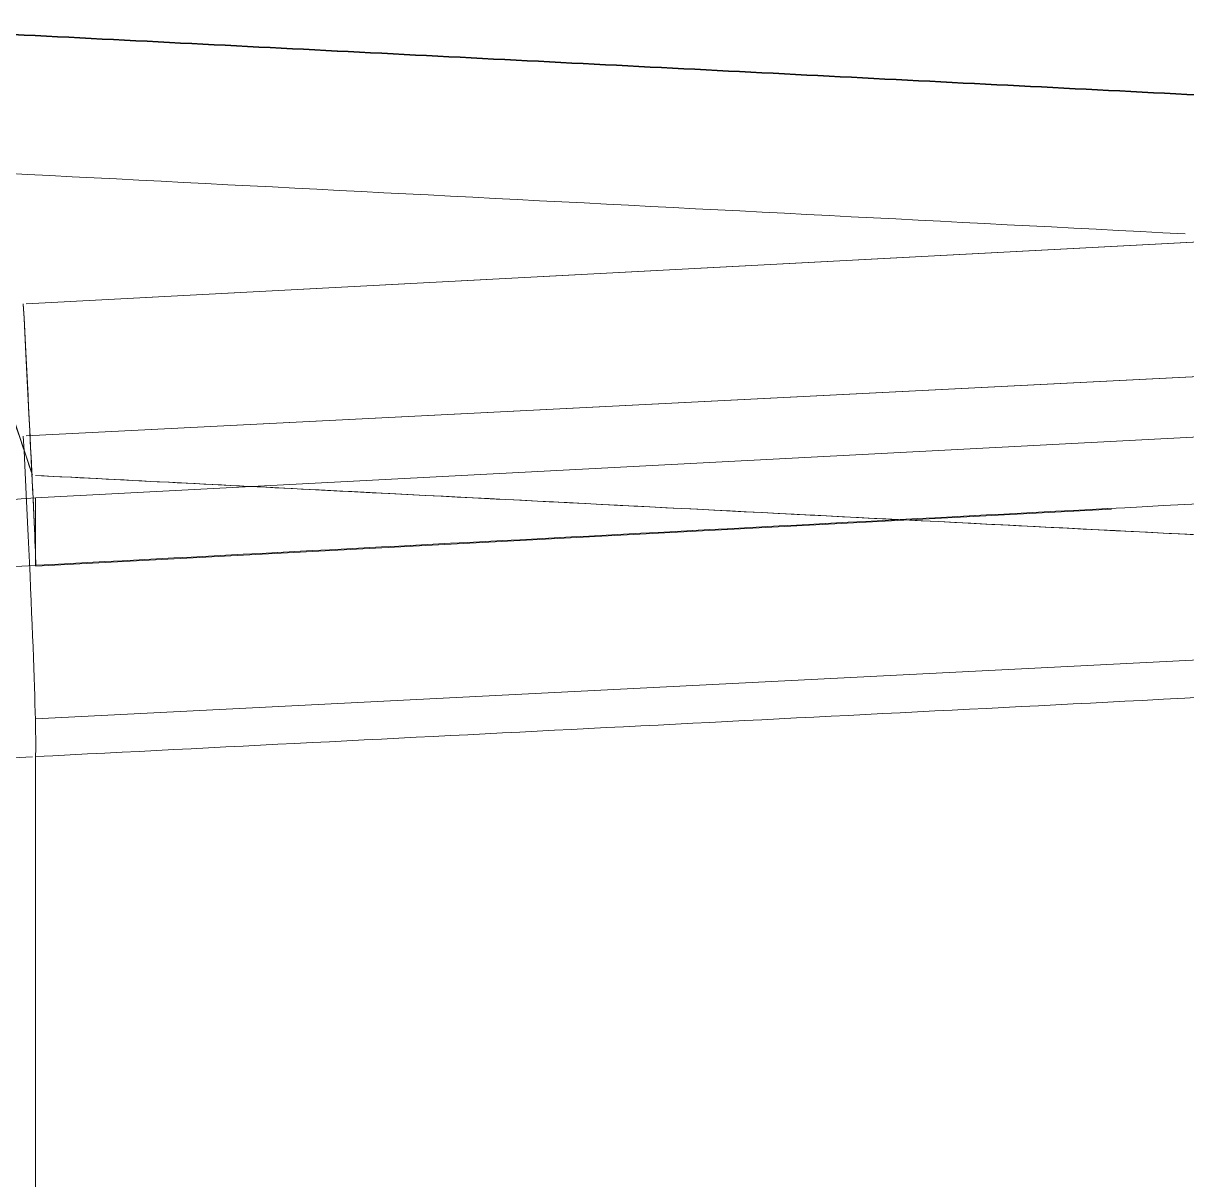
# Model space of a CAD drawing. Header units: millimetres. Extents: x 261 to 3841, y 268 to 4746.
# Drawn here: x 736.776 to 738.771, y 521.195 to 523.178 of the extents above; entities that cross this region are included whole.
import ezdxf
from ezdxf.lldxf.tags import DXFTag

# ---------------------------------------------------------------- set-up
doc = ezdxf.new("R2010")
doc.units = ezdxf.units.MM
doc.layers.add('20', color=7, linetype='Continuous', true_color=0xffffff)
tags = doc.linetypes.add('DASHED', pattern=[25.72, 12.86, -12.86]).pattern_tags.tags
tags[6:7] = [DXFTag(74, 4), DXFTag(75, 0), DXFTag(340, '0'), DXFTag(46, 0.0), DXFTag(50, 0.0), DXFTag(44, 0.0), DXFTag(45, 0.0)]
tags[4:5] = [DXFTag(74, 4), DXFTag(75, 0), DXFTag(340, '0'), DXFTag(46, 0.0), DXFTag(50, 0.0), DXFTag(44, 0.0), DXFTag(45, 0.0)]

msp = doc.modelspace()

# ---------------------------------------------------------------- linework, layer by layer
at = {"layer": '20', "color": 7, "linetype": 'DASHED', "lineweight": 13}
for p, q in [((736.7812, 522.6967), (740.9256, 522.9159)), ((740.9256, 522.9159), (736.7813, 522.6967)), ((736.7812, 522.4701), (740.9256, 522.6802)), ((740.9256, 522.6802), (736.7813, 522.4701)), ((741.029, 522.5856), (736.7974, 522.3638)), ((736.7974, 522.3638), (736.7974, 522.2484)), ((736.7976, 522.2471), (738.6424, 522.3447)), ((736.797, 521.9849), (741.0212, 522.1994)), ((736.7974, 520.5635), (736.7974, 521.9203)), ((736.7974, 521.9203), (736.7974, 520.5635))]:
    msp.add_line(p, q, dxfattribs=at)
msp.add_arc((736.85, 521.3602), 1.005, 93, 180, dxfattribs=at)
for centre, major_axis, ratio, start_param, end_param in [((736.7711, 522.7489), (-0.0265, 0.5018), 0.004964, 3.141577, 4.607289), ((736.7711, 522.7489), (-0.0265, 0.5018), 0.004964, 3.070936, 4.60723), ((736.7711, 522.4173), (-0.0254, 0.5019), 0.015837, 3.280128, 4.816459), ((736.7711, 522.4173), (0.0254, -0.5019), 0.015837, 0.138538, 1.674807)]:
    msp.add_ellipse(centre, major_axis=major_axis, ratio=ratio, start_param=start_param, end_param=end_param, dxfattribs=at)
for points, knots in [([(736.3927, 523.1777), (736.3927, 523.1777), (736.3927, 523.1777), (736.397, 523.1775), (736.4014, 523.1766), (736.4239, 523.1688), (736.4442, 523.1522), (736.4722, 523.1189), (736.4779, 523.1117), (736.4896, 523.0958), (736.4956, 523.0872), (736.5139, 523.0598), (736.5264, 523.0393), (736.5647, 522.9714), (736.5915, 522.9177), (736.6264, 522.84), (736.6335, 522.8239), (736.6477, 522.7908), (736.6548, 522.7739), (736.6762, 522.7218), (736.6905, 522.6856), (736.7337, 522.5722), (736.7628, 522.4906), (736.792, 522.4026)], [0, 0, 0, 0, 0.000428, 0.000428, 0.048026, 0.048026, 0.238421, 0.238421, 0.28602, 0.28602, 0.333618, 0.333618, 0.428816, 0.428816, 0.619211, 0.619211, 0.666809, 0.666809, 0.714408, 0.714408, 0.809605, 0.809605, 1, 1, 1, 1]), ([(739.227, 522.2782), (738.5792, 522.3113), (737.9314, 522.3444), (737.1215, 522.3858), (736.9593, 522.3941), (736.797, 522.4024)], [0, 0, 0, 0, 0.799723, 0.799723, 1, 1, 1, 1]), ([(736.797, 522.4024), (737.0198, 522.391), (737.2425, 522.3796), (738.0525, 522.3382), (738.6397, 522.3082), (739.227, 522.2782)], [0, 0, 0, 0, 0.274983, 0.274983, 1, 1, 1, 1]), ([(735.845, 521.2498), (735.845, 521.3129), (735.851, 521.3761), (735.875, 521.5003), (735.8929, 521.5613), (735.9401, 521.6788), (735.9692, 521.7353), (736.0378, 521.8418), (736.0772, 521.8918), (736.1647, 521.9836), (736.2129, 522.0253), (736.3162, 522.099), (736.3714, 522.131), (736.4868, 522.1841), (736.5471, 522.2051), (736.6707, 522.2356), (736.734, 522.245), (736.7974, 522.2484)], [0, 0, 0, 0, 0.125, 0.125, 0.25, 0.25, 0.375, 0.375, 0.5, 0.5, 0.625, 0.625, 0.75, 0.75, 0.875, 0.875, 1, 1, 1, 1]), ([(736.7923, 521.9201), (736.7307, 521.9167), (736.6692, 521.9075), (736.5473, 521.8778), (736.487, 521.8569), (736.3717, 521.8041), (736.3165, 521.7722), (736.2132, 521.6987), (736.165, 521.6569), (736.0775, 521.5652), (736.0381, 521.5151), (735.9695, 521.4085), (735.9403, 521.3519), (735.893, 521.2342), (735.8751, 521.1729), (735.8511, 521.0481), (735.845, 520.9846), (735.845, 520.9213)], [0, 0, 0, 0, 0.122105, 0.122105, 0.247519, 0.247519, 0.372932, 0.372932, 0.498346, 0.498346, 0.623759, 0.623759, 0.749173, 0.749173, 0.874586, 0.874586, 1, 1, 1, 1]), ([(735.8676, 521.133), (735.8794, 521.1874), (735.8957, 521.2407), (735.9399, 521.3511), (735.969, 521.4076), (736.0374, 521.5143), (736.0767, 521.5643), (736.1642, 521.6562), (736.2123, 521.698), (736.3156, 521.7717), (736.3708, 521.8037), (736.4864, 521.8567), (736.5469, 521.8776), (736.669, 521.9075), (736.7306, 521.9167), (736.7923, 521.9201)], [0, 0, 0, 0, 0.128129, 0.128129, 0.274082, 0.274082, 0.420036, 0.420036, 0.565989, 0.565989, 0.711943, 0.711943, 0.857896, 0.857896, 1, 1, 1, 1])]:
    msp.add_open_spline(points, degree=3, knots=knots, dxfattribs=at)
at = {"layer": '20', "color": 7, "linetype": 'Continuous', "lineweight": 35}
msp.add_open_spline([(738.8484, 523.0518), (736.3941, 523.1772)], degree=1, dxfattribs=at)
at = {"layer": '20', "color": 7, "linetype": 'DASHED', "lineweight": 13}
for points, degree in [([(738.8455, 523.052), (736.3968, 523.1771)], 1), ([(738.7689, 522.8167), (737.9544, 522.8585), (737.1399, 522.9003), (736.3254, 522.9421)], 3), ([(736.792, 522.4026), (736.7431, 522.5498), (736.6936, 522.6969), (736.6437, 522.8438)], 3), ([(738.6952, 522.3487), (739.4731, 522.3899), (740.2511, 522.431), (741.029, 522.4722)], 3), ([(736.7974, 522.2484), (737.43, 522.2818), (738.0626, 522.3153), (738.6952, 522.3487)], 3), ([(736.7974, 522.2484), (737.43, 522.2818), (738.0625, 522.3153), (738.6951, 522.3487)], 3), ([(738.6952, 522.0166), (739.4731, 522.0592), (740.2511, 522.1018), (741.029, 522.1445)], 3), ([(736.7974, 521.9203), (737.43, 521.9524), (738.0626, 521.9845), (738.6952, 522.0166)], 3)]:
    msp.add_open_spline(points, degree=degree, dxfattribs=at)
at = {"layer": '20', "color": 7, "linetype": 'Continuous', "lineweight": 13}
msp.add_open_spline([(736.3254, 522.9421), (737.1399, 522.9003), (737.9544, 522.8585), (738.7689, 522.8167)], degree=3, dxfattribs=at)

doc.saveas('drawing.dxf')
